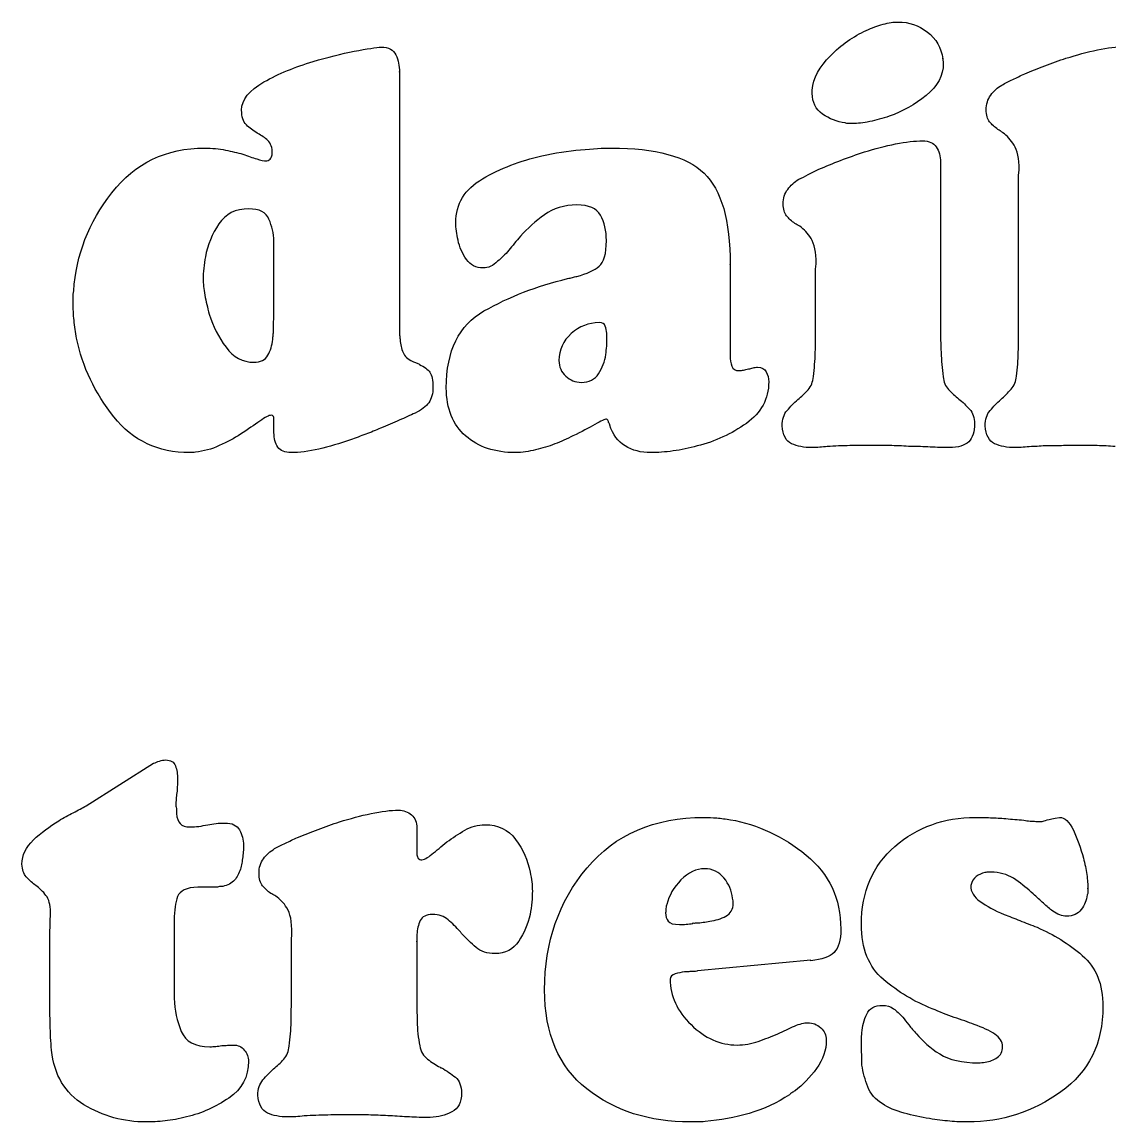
# Model space of a CAD drawing. Extents: x 1489 to 1914, y 371 to 1329.
# Drawn here: x 1745.78 to 1784.75, y 934.31 to 973.75 of the extents above; entities that cross this region are included whole.
import ezdxf

# ---------------------------------------------------------------- set-up
doc = ezdxf.new("R2010")
doc.units = 0
doc.layers.add('G0101', color=7, linetype='CONTINUOUS')

msp = doc.modelspace()

# ---------------------------------------------------------------- linework, layer by layer
at = {"layer": 'G0101', "color": 4}
for points in [[(1778.792456, 972.447576), (1778.792456, 972.387576)], [(1778.792456, 972.427576), (1778.792456, 972.447576)], [(1778.812456, 972.347576), (1778.812456, 972.307576), (1778.812456, 972.267576)], [(1759.312456, 971.967576), (1759.312456, 963.567576), (1759.312456, 962.627576)], [(1759.312456, 971.947576), (1759.312456, 971.967576)], [(1774.112456, 971.187576), (1774.112456, 971.237576), (1774.112456, 971.307576)], [(1775.552456, 970.107576), (1775.422456, 970.107576)], [(1754.232456, 969.747576), (1754.212456, 969.767576)], [(1778.712456, 968.727576), (1778.712456, 962.795576)], [(1781.512155, 962.795676), (1781.512155, 968.247676), (1781.532155, 968.447676)], [(1754.812456, 965.507576), (1754.812456, 965.687576), (1754.812456, 965.887576)], [(1754.792456, 962.687576), (1754.812456, 963.407576), (1754.812456, 965.507576)], [(1771.172356, 965.067576), (1771.172356, 962.067576), (1771.172356, 961.787576)], [(1771.172356, 965.047576), (1771.172356, 965.067576)], [(1774.232456, 962.795576), (1774.232456, 964.880576), (1774.252456, 965.080576)], [(1747.612456, 963.667576), (1747.612456, 963.877576)], [(1774.232456, 962.775576), (1774.232456, 962.795576)], [(1781.512155, 962.775676), (1781.512155, 962.795676)], [(1766.752356, 962.427576), (1766.752356, 962.527576), (1766.752356, 962.587576)], [(1766.752356, 962.407576), (1766.752356, 962.427576)], [(1754.812456, 959.027576), (1754.812456, 959.487576), (1754.812456, 959.507576)], [(1751.902456, 958.307576), (1751.792456, 958.307576)], [(1748.076856, 945.647976), (1750.496856, 947.167976)], [(1751.296856, 945.727976), (1751.296856, 945.636976)], [(1751.316856, 945.547976), (1751.316856, 945.457976), (1751.316856, 945.366976)], [(1782.136555, 945.087776), (1782.266555, 945.087776), (1782.356555, 945.087776)], [(1759.936456, 944.847876), (1759.936456, 944.007876), (1759.936456, 943.957876), (1759.936456, 943.927876)], [(1753.716856, 944.227976), (1753.716856, 944.197976), (1753.716856, 944.167976)], [(1780.636555, 943.267776), (1780.466555, 943.267776)], [(1752.716856, 942.727976), (1752.576856, 942.727976), (1752.076856, 942.727976)], [(1783.996555, 942.687776), (1783.996555, 942.557776)], [(1783.996555, 942.667776), (1783.996555, 942.687776)], [(1771.276856, 942.147576), (1771.276856, 942.237576)], [(1746.776856, 938.699977), (1746.776856, 941.035976), (1746.796856, 941.834976)], [(1751.236856, 941.551976), (1751.236856, 939.059977), (1751.236856, 938.890977), (1751.236856, 938.741977)], [(1769.836856, 941.427576), (1769.836856, 941.447576)], [(1755.456456, 940.959876), (1755.456456, 941.010876), (1755.456456, 941.060876)], [(1755.436456, 938.775877), (1755.436456, 940.880876)], [(1759.936456, 941.027876), (1759.936456, 940.897876), (1759.936456, 940.767876), (1759.936456, 940.787876)], [(1759.936456, 940.787876), (1759.936456, 938.801877)], [(1774.056856, 940.107576), (1769.996856, 939.727577)], [(1774.056856, 940.087576), (1774.056856, 940.107576)], [(1769.926856, 939.707577), (1769.816856, 939.707577)], [(1746.776856, 938.679977), (1746.776856, 938.699977)], [(1775.876556, 937.067777), (1775.876556, 937.277777)], [(1760.786456, 936.250877), (1760.816456, 936.250877)], [(1760.416456, 934.467877), (1760.386456, 934.467877), (1760.356456, 934.467877)], [(1770.006856, 934.307577), (1769.736856, 934.307577)]]:
    msp.add_lwpolyline(points, dxfattribs=at)
for points in [[(1774.762456, 972.537576), (1775.155456, 972.930576), (1775.585456, 973.234576), (1776.052456, 973.447576)], [(1776.052456, 973.447576), (1776.252456, 973.540576), (1776.452456, 973.614576), (1776.652456, 973.667576)], [(1776.652456, 973.667576), (1776.852456, 973.720576), (1777.032456, 973.747576), (1777.192456, 973.747576)], [(1777.192456, 973.747576), (1777.579456, 973.747576), (1777.929456, 973.627576), (1778.242456, 973.387576)], [(1778.242456, 973.387576), (1778.555456, 973.147576), (1778.739456, 972.827576), (1778.792456, 972.427576)], [(1756.212456, 972.327576), (1756.732456, 972.487576), (1757.225456, 972.610576), (1757.692456, 972.697576)], [(1757.692456, 972.697576), (1758.159456, 972.784576), (1758.479456, 972.834576), (1758.652456, 972.847576)], [(1758.652456, 972.847576), (1758.918456, 972.847576), (1759.095456, 972.754576), (1759.182456, 972.567576)], [(1783.212155, 972.447676), (1783.598155, 972.567676), (1783.975155, 972.667676), (1784.342155, 972.747676)], [(1784.342155, 972.747676), (1784.709155, 972.827676), (1785.032155, 972.867676), (1785.312155, 972.867676)], [(1754.452456, 971.597576), (1754.985456, 971.897576), (1755.572456, 972.140576), (1756.212456, 972.327576)], [(1759.182456, 972.567576), (1759.269456, 972.380576), (1759.312456, 972.174576), (1759.312456, 971.947576)], [(1774.112456, 971.307576), (1774.152456, 971.734576), (1774.369456, 972.144576), (1774.762456, 972.537576)], [(1778.812456, 972.267576), (1778.812456, 971.827576), (1778.608456, 971.444576), (1778.202456, 971.117576)], [(1778.792456, 972.387576), (1778.792456, 972.374576), (1778.798456, 972.360576), (1778.812456, 972.347576)], [(1782.452155, 972.177676), (1782.705155, 972.277676), (1782.959155, 972.367676), (1783.212155, 972.447676)], [(1781.302155, 971.687676), (1781.442155, 971.753676), (1781.585155, 971.820676), (1781.732155, 971.887676)], [(1781.732155, 971.887676), (1781.959155, 971.980676), (1782.199155, 972.077676), (1782.452155, 972.177676)], [(1753.652456, 970.587576), (1753.652456, 970.960576), (1753.918456, 971.297576), (1754.452456, 971.597576)], [(1780.512155, 971.125676), (1780.618155, 971.272676), (1780.752155, 971.393676), (1780.912155, 971.487676)], [(1780.912155, 971.487676), (1781.032155, 971.553676), (1781.162155, 971.620676), (1781.302155, 971.687676)], [(1774.482456, 970.447576), (1774.235456, 970.620576), (1774.112456, 970.867576), (1774.112456, 971.187576)], [(1778.202456, 971.117576), (1777.795456, 970.790576), (1777.352456, 970.540576), (1776.872456, 970.367576)], [(1780.352155, 970.601676), (1780.352155, 970.802676), (1780.405155, 970.977676), (1780.512155, 971.125676)], [(1753.822456, 970.057576), (1753.708456, 970.170576), (1753.652456, 970.347576), (1753.652456, 970.587576)], [(1775.292456, 970.127576), (1774.999456, 970.167576), (1774.729456, 970.274576), (1774.482456, 970.447576)], [(1776.872456, 970.367576), (1776.632456, 970.287576), (1776.398456, 970.224576), (1776.172456, 970.177576)], [(1780.472155, 970.168676), (1780.392155, 970.269676), (1780.352155, 970.413676), (1780.352155, 970.601676)], [(1754.212456, 969.767576), (1754.065456, 969.847576), (1753.935456, 969.944576), (1753.822456, 970.057576)], [(1775.422456, 970.107576), (1775.375456, 970.107576), (1775.332456, 970.114576), (1775.292456, 970.127576)], [(1776.172456, 970.177576), (1775.945456, 970.130576), (1775.739456, 970.107576), (1775.552456, 970.107576)], [(1780.772155, 969.897676), (1780.652155, 969.977676), (1780.552155, 970.067676), (1780.472155, 970.168676)], [(1780.852155, 969.846676), (1780.825155, 969.866676), (1780.799155, 969.883676), (1780.772155, 969.897676)], [(1780.952155, 969.776676), (1780.912155, 969.803676), (1780.879155, 969.826676), (1780.852155, 969.846676)], [(1754.592456, 969.497576), (1754.485456, 969.597576), (1754.365456, 969.680576), (1754.232456, 969.747576)], [(1754.752456, 969.027576), (1754.752456, 969.240576), (1754.699456, 969.397576), (1754.592456, 969.497576)], [(1777.102456, 969.377576), (1777.469456, 969.450576), (1777.792456, 969.487576), (1778.072456, 969.487576)], [(1778.072456, 969.487576), (1778.298456, 969.487576), (1778.462456, 969.414576), (1778.562456, 969.267576)], [(1781.352155, 969.333676), (1781.232155, 969.521676), (1781.098155, 969.668676), (1780.952155, 969.776676)], [(1749.002456, 967.627576), (1749.835456, 968.694576), (1750.945456, 969.227576), (1752.332456, 969.227576)], [(1752.332456, 969.227576), (1752.599456, 969.227576), (1752.845456, 969.204576), (1753.072456, 969.157576)], [(1753.072456, 969.157576), (1753.298456, 969.110576), (1753.505456, 969.060576), (1753.692456, 969.007576)], [(1764.412356, 968.947576), (1764.892356, 969.053576), (1765.355356, 969.127576), (1765.802356, 969.167576)], [(1765.802356, 969.167576), (1766.249356, 969.207576), (1766.619356, 969.227576), (1766.912356, 969.227576)], [(1766.912356, 969.227576), (1768.499356, 969.227576), (1769.605356, 968.927576), (1770.232356, 968.327576)], [(1775.132456, 968.787576), (1775.412456, 968.894576), (1775.699456, 968.994576), (1775.992456, 969.087576)], [(1775.992456, 969.087576), (1776.365456, 969.207576), (1776.735456, 969.303576), (1777.102456, 969.377576)], [(1778.562456, 969.267576), (1778.662456, 969.120576), (1778.712456, 968.940576), (1778.712456, 968.727576)], [(1781.532155, 968.447676), (1781.532155, 968.850676), (1781.472155, 969.145676), (1781.352155, 969.333676)], [(1753.692456, 969.007576), (1753.878456, 968.940576), (1754.045456, 968.883576), (1754.192456, 968.837576)], [(1754.192456, 968.837576), (1754.338456, 968.790576), (1754.458456, 968.767576), (1754.552456, 968.767576)], [(1754.552456, 968.767576), (1754.619456, 968.780576), (1754.668456, 968.814576), (1754.702456, 968.867576)], [(1754.702456, 968.867576), (1754.735456, 968.920576), (1754.752456, 968.974576), (1754.752456, 969.027576)], [(1762.292356, 968.127576), (1762.932356, 968.500576), (1763.639356, 968.774576), (1764.412356, 968.947576)], [(1774.352456, 968.467576), (1774.592456, 968.573576), (1774.852456, 968.680576), (1775.132456, 968.787576)], [(1770.232356, 968.327576), (1770.858356, 967.727576), (1771.172356, 966.634576), (1771.172356, 965.047576)], [(1773.632456, 968.107576), (1773.739456, 968.160576), (1773.852456, 968.217576), (1773.972456, 968.277576)], [(1773.972456, 968.277576), (1774.092456, 968.337576), (1774.219456, 968.400576), (1774.352456, 968.467576)], [(1761.332356, 966.547576), (1761.332356, 967.227576), (1761.652356, 967.754576), (1762.292356, 968.127576)], [(1773.232456, 967.746576), (1773.338456, 967.893576), (1773.472456, 968.013576), (1773.632456, 968.107576)], [(1747.632456, 964.107576), (1747.712456, 965.387576), (1748.168456, 966.560576), (1749.002456, 967.627576)], [(1773.072456, 967.225576), (1773.072456, 967.426576), (1773.125456, 967.599576), (1773.232456, 967.746576)], [(1765.672356, 967.187576), (1765.218356, 967.187576), (1764.832356, 967.070576), (1764.512356, 966.837576)], [(1766.522356, 966.817576), (1766.382356, 967.064576), (1766.099356, 967.187576), (1765.672356, 967.187576)], [(1773.192456, 966.794576), (1773.112456, 966.894576), (1773.072456, 967.038576), (1773.072456, 967.225576)], [(1753.912456, 967.047576), (1753.432456, 967.047576), (1753.072456, 966.867576), (1752.832456, 966.507576)], [(1754.632456, 966.677576), (1754.525456, 966.924576), (1754.285456, 967.047576), (1753.912456, 967.047576)], [(1754.812456, 965.887576), (1754.798456, 966.167576), (1754.739456, 966.430576), (1754.632456, 966.677576)], [(1764.512356, 966.837576), (1764.192356, 966.604576), (1763.905356, 966.347576), (1763.652356, 966.067576)], [(1766.732356, 965.907576), (1766.732356, 966.267576), (1766.662356, 966.570576), (1766.522356, 966.817576)], [(1773.492456, 966.524576), (1773.372456, 966.604576), (1773.272456, 966.694576), (1773.192456, 966.794576)], [(1752.832456, 966.507576), (1752.592456, 966.147576), (1752.432456, 965.754576), (1752.352456, 965.327576)], [(1761.352356, 966.247576), (1761.338356, 966.354576), (1761.332356, 966.454576), (1761.332356, 966.547576)], [(1773.572456, 966.473576), (1773.545456, 966.493576), (1773.519456, 966.510576), (1773.492456, 966.524576)], [(1773.672456, 966.424576), (1773.632456, 966.436576), (1773.599456, 966.453576), (1773.572456, 966.473576)], [(1774.072456, 965.983576), (1773.952456, 966.169576), (1773.818456, 966.317576), (1773.672456, 966.424576)], [(1761.412356, 965.927576), (1761.385356, 966.034576), (1761.365356, 966.140576), (1761.352356, 966.247576)], [(1761.712356, 965.237576), (1761.565356, 965.444576), (1761.465356, 965.674576), (1761.412356, 965.927576)], [(1763.652356, 966.067576), (1763.505356, 965.894576), (1763.365356, 965.727576), (1763.232356, 965.567576)], [(1766.472356, 964.987576), (1766.645356, 965.134576), (1766.732356, 965.440576), (1766.732356, 965.907576)], [(1774.252456, 965.080576), (1774.252456, 965.495576), (1774.192456, 965.795576), (1774.072456, 965.983576)], [(1763.232356, 965.567576), (1763.099356, 965.407576), (1762.965356, 965.274576), (1762.832356, 965.167576)], [(1752.352456, 965.327576), (1752.325456, 965.194576), (1752.305456, 965.057576), (1752.292456, 964.917576)], [(1762.312356, 964.927576), (1762.059356, 964.927576), (1761.858356, 965.030576), (1761.712356, 965.237576)], [(1762.832356, 965.167576), (1762.752356, 965.087576), (1762.669356, 965.027576), (1762.582356, 964.987576)], [(1752.292456, 964.917576), (1752.278456, 964.777576), (1752.272456, 964.647576), (1752.272456, 964.527576)], [(1762.582356, 964.987576), (1762.495356, 964.947576), (1762.405356, 964.927576), (1762.312356, 964.927576)], [(1765.672356, 964.627576), (1766.032356, 964.720576), (1766.298356, 964.840576), (1766.472356, 964.987576)], [(1752.272456, 964.527576), (1752.272456, 964.367576), (1752.292456, 964.177576), (1752.332456, 963.957576)], [(1762.342356, 963.387576), (1763.242356, 963.894576), (1764.238356, 964.280576), (1765.332356, 964.547576)], [(1765.332356, 964.547576), (1765.398356, 964.560576), (1765.459356, 964.573576), (1765.512356, 964.587576)], [(1765.512356, 964.587576), (1765.565356, 964.600576), (1765.619356, 964.614576), (1765.672356, 964.627576)], [(1747.612456, 963.877576), (1747.612456, 963.950576), (1747.619456, 964.027576), (1747.632456, 964.107576)], [(1752.332456, 963.957576), (1752.372456, 963.737576), (1752.425456, 963.507576), (1752.492456, 963.267576)], [(1747.642456, 963.047576), (1747.622456, 963.260576), (1747.612456, 963.467576), (1747.612456, 963.667576)], [(1752.492456, 963.267576), (1752.625456, 962.840576), (1752.825456, 962.447576), (1753.092456, 962.087576)], [(1760.992356, 960.627576), (1760.992356, 961.960576), (1761.442356, 962.880576), (1762.342356, 963.387576)], [(1747.732456, 962.407576), (1747.692456, 962.620576), (1747.662456, 962.834576), (1747.642456, 963.047576)], [(1766.472356, 962.967576), (1766.099356, 962.967576), (1765.765356, 962.837576), (1765.472356, 962.577576)], [(1766.692356, 962.847576), (1766.665356, 962.927576), (1766.592356, 962.967576), (1766.472356, 962.967576)], [(1766.752356, 962.587576), (1766.738356, 962.680576), (1766.718356, 962.767576), (1766.692356, 962.847576)], [(1774.222456, 961.903576), (1774.229456, 962.190576), (1774.232456, 962.481576), (1774.232456, 962.775576)], [(1778.712456, 962.795576), (1778.712456, 962.487576), (1778.719456, 962.190576), (1778.732456, 961.903576)], [(1781.502155, 961.903676), (1781.509155, 962.190676), (1781.512155, 962.481676), (1781.512155, 962.775676)], [(1749.072456, 959.587576), (1748.392456, 960.440576), (1747.945456, 961.380576), (1747.732456, 962.407576)], [(1754.592456, 961.797576), (1754.685456, 961.964576), (1754.745456, 962.153576), (1754.772456, 962.367576)], [(1754.772456, 962.367576), (1754.772456, 962.420576), (1754.775456, 962.474576), (1754.782456, 962.527576)], [(1754.782456, 962.527576), (1754.789456, 962.580576), (1754.792456, 962.633576), (1754.792456, 962.687576)], [(1759.312456, 962.627576), (1759.312456, 962.573576), (1759.315456, 962.524576), (1759.322456, 962.477576)], [(1759.322456, 962.477576), (1759.329456, 962.430576), (1759.332456, 962.387576), (1759.332456, 962.347576)], [(1759.332456, 962.347576), (1759.345456, 962.187576), (1759.382456, 962.037576), (1759.442456, 961.897576)], [(1765.472356, 962.577576), (1765.179356, 962.317576), (1765.032356, 961.994576), (1765.032356, 961.607576)], [(1766.742356, 962.127576), (1766.749356, 962.234576), (1766.752356, 962.327576), (1766.752356, 962.407576)], [(1753.092456, 962.087576), (1753.358456, 961.727576), (1753.692456, 961.547576), (1754.092456, 961.547576)], [(1766.712356, 961.827576), (1766.725356, 961.920576), (1766.735356, 962.020576), (1766.742356, 962.127576)], [(1754.092456, 961.547576), (1754.332456, 961.547576), (1754.499456, 961.630576), (1754.592456, 961.797576)], [(1759.442456, 961.897576), (1759.502456, 961.757576), (1759.612456, 961.653576), (1759.772456, 961.587576)], [(1759.772456, 961.587576), (1759.825456, 961.560576), (1759.872456, 961.540576), (1759.912456, 961.527576)], [(1765.032356, 961.607576), (1765.032356, 961.380576), (1765.112356, 961.194576), (1765.272356, 961.047576)], [(1766.452356, 961.137576), (1766.585356, 961.344576), (1766.672356, 961.573576), (1766.712356, 961.827576)], [(1771.172356, 961.787576), (1771.172356, 961.640576), (1771.192356, 961.514576), (1771.232356, 961.407576)], [(1774.152456, 961.031576), (1774.192456, 961.325576), (1774.215456, 961.615576), (1774.222456, 961.903576)], [(1778.732456, 961.903576), (1778.745456, 961.615576), (1778.772456, 961.324576), (1778.812456, 961.030576)], [(1781.432155, 961.051676), (1781.472155, 961.332676), (1781.495155, 961.615676), (1781.502155, 961.903676)], [(1759.912456, 961.527576), (1759.952456, 961.514576), (1759.992456, 961.494576), (1760.032456, 961.467576)], [(1760.032456, 961.467576), (1760.205456, 961.387576), (1760.329456, 961.294576), (1760.402456, 961.187576)], [(1760.402456, 961.187576), (1760.475456, 961.080576), (1760.512456, 960.900576), (1760.512456, 960.647576)], [(1771.232356, 961.407576), (1771.272356, 961.300576), (1771.358356, 961.247576), (1771.492356, 961.247576)], [(1771.492356, 961.247576), (1771.545356, 961.247576), (1771.599356, 961.254576), (1771.652356, 961.267576)], [(1771.652356, 961.267576), (1771.705356, 961.280576), (1771.765356, 961.294576), (1771.832356, 961.307576)], [(1771.832356, 961.307576), (1771.885356, 961.320576), (1771.939356, 961.334576), (1771.992356, 961.347576)], [(1771.992356, 961.347576), (1772.045356, 961.360576), (1772.099356, 961.367576), (1772.152356, 961.367576)], [(1772.152356, 961.367576), (1772.298356, 961.367576), (1772.402356, 961.314576), (1772.462356, 961.207576)], [(1772.462356, 961.207576), (1772.522356, 961.100576), (1772.552356, 960.980576), (1772.552356, 960.847576)], [(1765.272356, 961.047576), (1765.432356, 960.900576), (1765.619356, 960.827576), (1765.832356, 960.827576)], [(1765.832356, 960.827576), (1766.112356, 960.827576), (1766.318356, 960.930576), (1766.452356, 961.137576)], [(1772.552356, 960.847576), (1772.552356, 960.234576), (1772.285356, 959.737576), (1771.752356, 959.357576)], [(1773.962456, 960.560576), (1774.075456, 960.687576), (1774.139456, 960.844576), (1774.152456, 961.031576)], [(1778.812456, 961.030576), (1778.825456, 960.843576), (1778.889456, 960.690576), (1779.002456, 960.570576)], [(1781.242155, 960.580676), (1781.355155, 960.707676), (1781.419155, 960.864676), (1781.432155, 961.051676)], [(1760.512456, 960.647576), (1760.512456, 960.420576), (1760.462456, 960.237576), (1760.362456, 960.097576)], [(1761.682356, 958.907576), (1761.222356, 959.307576), (1760.992356, 959.880576), (1760.992356, 960.627576)], [(1773.592456, 960.209576), (1773.725456, 960.316576), (1773.849456, 960.433576), (1773.962456, 960.560576)], [(1779.002456, 960.570576), (1779.115456, 960.449576), (1779.239456, 960.336576), (1779.372456, 960.229576)], [(1780.872155, 960.209676), (1781.005155, 960.329676), (1781.129155, 960.453676), (1781.242155, 960.580676)], [(1760.362456, 960.097576), (1760.262456, 959.957576), (1760.099456, 959.834576), (1759.872456, 959.727576)], [(1773.212456, 959.819576), (1773.332456, 959.959576), (1773.459456, 960.089576), (1773.592456, 960.209576)], [(1779.372456, 960.229576), (1779.505456, 960.122576), (1779.632456, 960.002576), (1779.752456, 959.868576)], [(1780.492155, 959.818676), (1780.612155, 959.958676), (1780.739155, 960.088676), (1780.872155, 960.209676)], [(1751.792456, 958.307576), (1750.659456, 958.307576), (1749.752456, 958.734576), (1749.072456, 959.587576)], [(1754.712456, 959.647576), (1754.632456, 959.647576), (1754.495456, 959.577576), (1754.302456, 959.437576)], [(1754.792456, 959.607576), (1754.778456, 959.633576), (1754.752456, 959.647576), (1754.712456, 959.647576)], [(1754.812456, 959.507576), (1754.812456, 959.547576), (1754.805456, 959.580576), (1754.792456, 959.607576)], [(1759.872456, 959.727576), (1759.699456, 959.647576), (1759.509456, 959.560576), (1759.302456, 959.467576)], [(1773.032456, 959.267576), (1773.032456, 959.494576), (1773.092456, 959.678576), (1773.212456, 959.819576)], [(1779.752456, 959.868576), (1779.872456, 959.734576), (1779.932456, 959.561576), (1779.932456, 959.347576)], [(1780.312155, 959.267676), (1780.312155, 959.494676), (1780.372155, 959.678676), (1780.492155, 959.818676)], [(1754.302456, 959.437576), (1754.108456, 959.297576), (1753.878456, 959.140576), (1753.612456, 958.967576)], [(1758.632456, 959.187576), (1758.458456, 959.107576), (1758.282456, 959.034576), (1758.102456, 958.967576)], [(1759.302456, 959.467576), (1759.095456, 959.374576), (1758.872456, 959.280576), (1758.632456, 959.187576)], [(1766.322356, 959.317576), (1766.102356, 959.190576), (1765.838356, 959.053576), (1765.532356, 958.907576)], [(1766.732356, 959.507576), (1766.679356, 959.507576), (1766.542356, 959.444576), (1766.322356, 959.317576)], [(1766.782356, 959.467576), (1766.762356, 959.494576), (1766.745356, 959.507576), (1766.732356, 959.507576)], [(1766.812356, 959.387576), (1766.812356, 959.414576), (1766.802356, 959.440576), (1766.782356, 959.467576)], [(1766.842356, 959.337576), (1766.835356, 959.357576), (1766.825356, 959.374576), (1766.812356, 959.387576)], [(1766.852356, 959.287576), (1766.852356, 959.300576), (1766.849356, 959.317576), (1766.842356, 959.337576)], [(1767.402356, 958.547576), (1767.142356, 958.707576), (1766.959356, 958.954576), (1766.852356, 959.287576)], [(1771.752356, 959.357576), (1771.218356, 958.977576), (1770.632356, 958.707576), (1769.992356, 958.547576)], [(1773.372456, 958.627576), (1773.172456, 958.720576), (1773.059456, 958.934576), (1773.032456, 959.267576)], [(1779.932456, 959.347576), (1779.932456, 959.053576), (1779.862456, 958.837576), (1779.722456, 958.697576)], [(1780.652155, 958.627676), (1780.452155, 958.720676), (1780.339155, 958.934676), (1780.312155, 959.267676)], [(1753.612456, 958.967576), (1753.385456, 958.820576), (1753.132456, 958.684576), (1752.852456, 958.557576)], [(1754.952456, 958.507576), (1754.858456, 958.640576), (1754.812456, 958.814576), (1754.812456, 959.027576)], [(1758.102456, 958.967576), (1757.922456, 958.900576), (1757.739456, 958.834576), (1757.552456, 958.767576)], [(1763.472356, 958.307576), (1762.738356, 958.307576), (1762.142356, 958.507576), (1761.682356, 958.907576)], [(1765.532356, 958.907576), (1765.318356, 958.800576), (1765.102356, 958.704576), (1764.882356, 958.617576)], [(1752.852456, 958.557576), (1752.572456, 958.430576), (1752.285456, 958.354576), (1751.992456, 958.327576)], [(1755.432456, 958.307576), (1755.205456, 958.307576), (1755.045456, 958.374576), (1754.952456, 958.507576)], [(1756.422456, 958.437576), (1756.055456, 958.350576), (1755.725456, 958.307576), (1755.432456, 958.307576)], [(1757.552456, 958.767576), (1757.165456, 958.633576), (1756.789456, 958.524576), (1756.422456, 958.437576)], [(1764.192356, 958.407576), (1764.072356, 958.381576), (1763.952356, 958.357576), (1763.832356, 958.337576)], [(1764.882356, 958.617576), (1764.662356, 958.531576), (1764.432356, 958.461576), (1764.192356, 958.407576)], [(1768.332356, 958.307576), (1767.972356, 958.307576), (1767.662356, 958.387576), (1767.402356, 958.547576)], [(1769.992356, 958.547576), (1769.698356, 958.467576), (1769.409356, 958.407576), (1769.122356, 958.367576)], [(1774.112456, 958.487576), (1773.818456, 958.487576), (1773.572456, 958.534576), (1773.372456, 958.627576)], [(1774.382456, 958.497576), (1774.295456, 958.490576), (1774.205456, 958.487576), (1774.112456, 958.487576)], [(1774.652456, 958.527576), (1774.559456, 958.514576), (1774.469456, 958.504576), (1774.382456, 958.497576)], [(1775.462456, 958.557576), (1775.188456, 958.551576), (1774.918456, 958.541576), (1774.652456, 958.527576)], [(1776.272456, 958.567576), (1776.005456, 958.567576), (1775.735456, 958.564576), (1775.462456, 958.557576)], [(1776.962456, 958.557576), (1776.729456, 958.564576), (1776.499456, 958.567576), (1776.272456, 958.567576)], [(1777.652456, 958.527576), (1777.425456, 958.541576), (1777.195456, 958.551576), (1776.962456, 958.557576)], [(1778.342456, 958.507576), (1778.108456, 958.521576), (1777.878456, 958.527576), (1777.652456, 958.527576)], [(1779.032456, 958.487576), (1778.805456, 958.487576), (1778.575456, 958.494576), (1778.342456, 958.507576)], [(1779.722456, 958.697576), (1779.582456, 958.557576), (1779.352456, 958.487576), (1779.032456, 958.487576)], [(1781.392155, 958.487676), (1781.098155, 958.487676), (1780.852155, 958.534676), (1780.652155, 958.627676)], [(1781.672155, 958.497676), (1781.578155, 958.490676), (1781.485155, 958.487676), (1781.392155, 958.487676)], [(1781.972155, 958.527676), (1781.865155, 958.514676), (1781.765155, 958.504676), (1781.672155, 958.497676)], [(1782.252155, 958.537676), (1782.158155, 958.530676), (1782.065155, 958.527676), (1781.972155, 958.527676)], [(1782.552155, 958.547676), (1782.445155, 958.547676), (1782.345155, 958.544676), (1782.252155, 958.537676)], [(1783.122155, 958.557676), (1782.929155, 958.550676), (1782.739155, 958.547676), (1782.552155, 958.547676)], [(1783.692155, 958.567676), (1783.505155, 958.567676), (1783.315155, 958.564676), (1783.122155, 958.557676)], [(1784.332155, 958.557676), (1784.118155, 958.564676), (1783.905155, 958.567676), (1783.692155, 958.567676)], [(1784.972155, 958.527676), (1784.759155, 958.541676), (1784.545155, 958.550676), (1784.332155, 958.557676)], [(1751.992456, 958.327576), (1751.965456, 958.314576), (1751.935456, 958.307576), (1751.902456, 958.307576)], [(1763.832356, 958.337576), (1763.712356, 958.317576), (1763.592356, 958.307576), (1763.472356, 958.307576)], [(1769.122356, 958.367576), (1768.835356, 958.327576), (1768.572356, 958.307576), (1768.332356, 958.307576)], [(1750.496856, 947.167976), (1750.563856, 947.193976), (1750.632856, 947.220976), (1750.706856, 947.247976)], [(1750.706856, 947.247976), (1750.779856, 947.273976), (1750.856856, 947.287976), (1750.936856, 947.287976)], [(1750.936856, 947.287976), (1751.109856, 947.287976), (1751.223856, 947.216976), (1751.276856, 947.074976)], [(1751.276856, 947.074976), (1751.329856, 946.932976), (1751.356856, 946.774976), (1751.356856, 946.598976)], [(1751.356856, 946.598976), (1751.356856, 946.531976), (1751.353856, 946.459976), (1751.346856, 946.385976)], [(1751.336856, 946.172976), (1751.323856, 946.091976), (1751.313856, 946.013976), (1751.306856, 945.939976)], [(1751.346856, 946.385976), (1751.339856, 946.311976), (1751.336856, 946.240976), (1751.336856, 946.172976)], [(1751.306856, 945.939976), (1751.299856, 945.865976), (1751.296856, 945.794976), (1751.296856, 945.727976)], [(1747.096856, 945.108976), (1747.269856, 945.214976), (1747.443856, 945.310976), (1747.616856, 945.397976)], [(1747.616856, 945.397976), (1747.789856, 945.484976), (1747.943856, 945.567976), (1748.076856, 945.647976)], [(1751.296856, 945.636976), (1751.296856, 945.603976), (1751.303856, 945.573976), (1751.316856, 945.547976)], [(1758.296456, 945.367876), (1758.669456, 945.447876), (1758.996456, 945.487876), (1759.276456, 945.487876)], [(1759.276456, 945.487876), (1759.463456, 945.487876), (1759.619456, 945.430876), (1759.746456, 945.317876)], [(1746.186856, 944.419976), (1746.459856, 944.678976), (1746.763856, 944.908976), (1747.096856, 945.108976)], [(1751.316856, 945.366976), (1751.329856, 945.207976), (1751.373856, 945.087976), (1751.446856, 945.007976)], [(1751.446856, 945.007976), (1751.519856, 944.927976), (1751.636856, 944.886976), (1751.796856, 944.886976)], [(1752.436856, 944.967976), (1752.529856, 944.980976), (1752.629856, 944.993976), (1752.736856, 945.007976)], [(1752.736856, 945.007976), (1752.843856, 945.020976), (1752.949856, 945.027976), (1753.056856, 945.027976)], [(1753.056856, 945.027976), (1753.309856, 945.027976), (1753.483856, 944.943976), (1753.576856, 944.777976)], [(1756.396456, 944.797876), (1756.649456, 944.897876), (1756.903456, 944.987876), (1757.156456, 945.067876)], [(1757.156456, 945.067876), (1757.542456, 945.187876), (1757.923456, 945.287876), (1758.296456, 945.367876)], [(1759.746456, 945.317876), (1759.873456, 945.204876), (1759.936456, 945.047876), (1759.936456, 944.847876)], [(1766.036856, 943.417576), (1767.049856, 944.624576), (1768.449856, 945.227576), (1770.236856, 945.227576)], [(1770.236856, 945.227576), (1770.382856, 945.227576), (1770.536856, 945.220576), (1770.696856, 945.207576)], [(1770.696856, 945.207576), (1770.856856, 945.194576), (1771.016856, 945.174576), (1771.176856, 945.147576)], [(1771.176856, 945.147576), (1772.162856, 944.974576), (1773.069856, 944.550576), (1773.896856, 943.877576)], [(1777.076556, 944.187776), (1777.876556, 944.880776), (1778.836556, 945.227776), (1779.956556, 945.227776)], [(1779.956556, 945.227776), (1780.142555, 945.227776), (1780.326555, 945.224776), (1780.506555, 945.217776)], [(1780.506555, 945.217776), (1780.686555, 945.210776), (1780.869555, 945.200776), (1781.056555, 945.187776)], [(1781.056555, 945.187776), (1781.163555, 945.173776), (1781.269555, 945.164776), (1781.376555, 945.157776)], [(1781.376555, 945.157776), (1781.482555, 945.150776), (1781.589555, 945.140776), (1781.696555, 945.127776)], [(1781.696555, 945.127776), (1781.776555, 945.113776), (1781.852555, 945.104776), (1781.926555, 945.097776)], [(1781.926555, 945.097776), (1781.999555, 945.090776), (1782.069555, 945.087776), (1782.136555, 945.087776)], [(1782.356555, 945.087776), (1782.396555, 945.100776), (1782.456555, 945.117776), (1782.536555, 945.137776)], [(1782.536555, 945.137776), (1782.616555, 945.157776), (1782.763555, 945.187776), (1782.976555, 945.227776)], [(1782.976555, 945.227776), (1783.163555, 945.227776), (1783.329555, 945.073776), (1783.476555, 944.767776)], [(1751.796856, 944.886976), (1751.902856, 944.886976), (1752.009856, 944.893976), (1752.116856, 944.907976)], [(1752.116856, 944.907976), (1752.223856, 944.920976), (1752.329856, 944.940976), (1752.436856, 944.967976)], [(1753.576856, 944.777976), (1753.669856, 944.610976), (1753.716856, 944.427976), (1753.716856, 944.227976)], [(1755.656456, 944.507876), (1755.896456, 944.600876), (1756.143456, 944.697876), (1756.396456, 944.797876)], [(1761.016456, 944.347876), (1761.216456, 944.494876), (1761.429456, 944.633876), (1761.656456, 944.767876)], [(1761.656456, 944.767876), (1761.883456, 944.900876), (1762.123456, 944.967876), (1762.376456, 944.967876)], [(1762.376456, 944.967876), (1762.843456, 944.967876), (1763.209456, 944.790876), (1763.476456, 944.437876)], [(1783.476555, 944.767776), (1783.622555, 944.460776), (1783.743555, 944.127776), (1783.836555, 943.767776)], [(1745.776856, 943.551976), (1745.776856, 943.870976), (1745.913856, 944.159976), (1746.186856, 944.419976)], [(1754.836456, 944.107876), (1754.956456, 944.173876), (1755.086456, 944.240876), (1755.226456, 944.307876)], [(1755.226456, 944.307876), (1755.366456, 944.373876), (1755.509456, 944.440876), (1755.656456, 944.507876)], [(1760.476456, 943.907876), (1760.636456, 944.040876), (1760.816456, 944.187876), (1761.016456, 944.347876)], [(1763.476456, 944.437876), (1763.743456, 944.083876), (1763.916456, 943.693876), (1763.996456, 943.267876)], [(1753.706856, 943.930976), (1753.699856, 943.851976), (1753.689856, 943.772976), (1753.676856, 943.693976)], [(1753.716856, 944.167976), (1753.716856, 944.088976), (1753.713856, 944.009976), (1753.706856, 943.930976)], [(1754.436456, 943.746876), (1754.542456, 943.893876), (1754.676456, 944.013876), (1754.836456, 944.107876)], [(1759.936456, 943.927876), (1759.936456, 943.873876), (1759.946456, 943.827876), (1759.966456, 943.787876)], [(1760.076456, 943.707876), (1760.183456, 943.707876), (1760.316456, 943.773876), (1760.476456, 943.907876)], [(1773.896856, 943.877576), (1774.722856, 943.204576), (1775.136856, 942.320576), (1775.136856, 941.227576)], [(1775.876556, 941.387776), (1775.876556, 942.560776), (1776.276556, 943.494776), (1777.076556, 944.187776)], [(1745.926856, 943.101976), (1745.839856, 943.201976), (1745.790856, 943.351976), (1745.776856, 943.551976)], [(1753.676856, 943.693976), (1753.663856, 943.549976), (1753.626856, 943.404976), (1753.566856, 943.259976)], [(1754.276456, 943.225876), (1754.276456, 943.425876), (1754.329456, 943.599876), (1754.436456, 943.746876)], [(1759.966456, 943.787876), (1759.986456, 943.747876), (1760.022456, 943.720876), (1760.076456, 943.707876)], [(1764.516856, 939.047577), (1764.516856, 940.754576), (1765.023856, 942.210576), (1766.036856, 943.417576)], [(1783.836555, 943.767776), (1783.889555, 943.567776), (1783.929555, 943.370776), (1783.956555, 943.177776)], [(1746.236856, 942.812976), (1746.116856, 942.905976), (1746.013856, 943.001976), (1745.926856, 943.101976)], [(1753.566856, 943.259976), (1753.506856, 943.115976), (1753.422856, 942.996976), (1753.316856, 942.904976)], [(1754.406456, 942.774876), (1754.319456, 942.873876), (1754.276456, 943.024876), (1754.276456, 943.225876)], [(1763.996456, 943.267876), (1764.022456, 943.147876), (1764.042456, 943.030876), (1764.056456, 942.917876)], [(1770.256856, 943.387576), (1769.949856, 943.387576), (1769.666856, 943.254576), (1769.406856, 942.987576)], [(1770.946856, 943.057576), (1770.766856, 943.277576), (1770.536856, 943.387576), (1770.256856, 943.387576)], [(1771.256856, 942.327576), (1771.229856, 942.593576), (1771.126856, 942.837576), (1770.946856, 943.057576)], [(1779.996556, 943.107776), (1779.902556, 943.040776), (1779.836556, 942.934776), (1779.796556, 942.787776)], [(1780.296555, 943.247776), (1780.189555, 943.220776), (1780.089555, 943.173776), (1779.996556, 943.107776)], [(1780.466555, 943.267776), (1780.406555, 943.267776), (1780.349555, 943.260776), (1780.296555, 943.247776)], [(1781.416555, 942.987776), (1781.189555, 943.147776), (1780.929555, 943.240776), (1780.636555, 943.267776)], [(1783.956555, 943.177776), (1783.982555, 942.983776), (1783.996555, 942.813776), (1783.996555, 942.667776)], [(1746.276856, 942.792976), (1746.263856, 942.792976), (1746.249856, 942.798976), (1746.236856, 942.812976)], [(1746.636856, 942.432976), (1746.529856, 942.565976), (1746.409856, 942.685976), (1746.276856, 942.792976)], [(1752.076856, 942.727976), (1751.676856, 942.713976), (1751.436856, 942.600976), (1751.356856, 942.387976)], [(1752.856856, 942.746976), (1752.816856, 942.733976), (1752.769856, 942.727976), (1752.716856, 942.727976)], [(1753.096856, 942.786976), (1753.016856, 942.760976), (1752.936856, 942.746976), (1752.856856, 942.746976)], [(1753.316856, 942.904976), (1753.249856, 942.852976), (1753.176856, 942.812976), (1753.096856, 942.786976)], [(1754.696456, 942.503876), (1754.589456, 942.583876), (1754.493456, 942.673876), (1754.406456, 942.774876)], [(1764.056456, 942.917876), (1764.069456, 942.803876), (1764.076456, 942.693876), (1764.076456, 942.587876)], [(1769.406856, 942.987576), (1769.146856, 942.720576), (1768.976856, 942.427576), (1768.896856, 942.107576)], [(1779.796556, 942.787776), (1779.796556, 942.560776), (1779.909556, 942.367776), (1780.136555, 942.207776)], [(1782.036555, 942.487776), (1781.849555, 942.660776), (1781.642555, 942.827776), (1781.416555, 942.987776)], [(1746.796856, 941.834976), (1746.796856, 942.099976), (1746.743856, 942.299976), (1746.636856, 942.432976)], [(1751.356856, 942.387976), (1751.276856, 942.175976), (1751.236856, 941.896976), (1751.236856, 941.551976)], [(1754.776456, 942.463876), (1754.749456, 942.476876), (1754.723456, 942.490876), (1754.696456, 942.503876)], [(1754.876456, 942.403876), (1754.836456, 942.430876), (1754.803456, 942.450876), (1754.776456, 942.463876)], [(1755.276456, 941.982876), (1755.156456, 942.169876), (1755.022456, 942.309876), (1754.876456, 942.403876)], [(1764.076456, 942.587876), (1764.076456, 942.467876), (1764.069456, 942.333876), (1764.056456, 942.187876)], [(1771.276856, 942.237576), (1771.276856, 942.270576), (1771.269856, 942.300576), (1771.256856, 942.327576)], [(1782.406555, 942.147776), (1782.292555, 942.253776), (1782.169555, 942.367776), (1782.036555, 942.487776)], [(1783.976555, 942.447776), (1783.949555, 942.260776), (1783.876555, 942.087776), (1783.756555, 941.927776)], [(1783.996555, 942.557776), (1783.996555, 942.523776), (1783.989555, 942.487776), (1783.976555, 942.447776)], [(1755.456456, 941.060876), (1755.456456, 941.487876), (1755.396456, 941.795876), (1755.276456, 941.982876)], [(1764.056456, 942.187876), (1764.042456, 942.040876), (1764.022456, 941.893876), (1763.996456, 941.747876)], [(1768.866856, 941.967576), (1768.859856, 941.914576), (1768.856856, 941.860576), (1768.856856, 941.807576)], [(1768.896856, 942.107576), (1768.882856, 942.067576), (1768.873856, 942.020576), (1768.866856, 941.967576)], [(1771.016856, 941.687576), (1771.189856, 941.780576), (1771.276856, 941.934576), (1771.276856, 942.147576)], [(1780.136555, 942.207776), (1780.363555, 942.047776), (1780.649555, 941.894776), (1780.996555, 941.747776)], [(1782.736555, 941.867776), (1782.629555, 941.947776), (1782.519555, 942.040776), (1782.406555, 942.147776)], [(1782.986555, 941.737776), (1782.899555, 941.770776), (1782.816555, 941.813776), (1782.736555, 941.867776)], [(1783.756555, 941.927776), (1783.636555, 941.767776), (1783.462555, 941.687776), (1783.236555, 941.687776)], [(1760.056456, 941.527876), (1759.989456, 941.380876), (1759.949456, 941.213876), (1759.936456, 941.027876)], [(1760.496456, 941.747876), (1760.269456, 941.747876), (1760.123456, 941.673876), (1760.056456, 941.527876)], [(1761.056456, 941.557876), (1760.909456, 941.683876), (1760.723456, 941.747876), (1760.496456, 941.747876)], [(1761.496456, 941.127876), (1761.349456, 941.287876), (1761.203456, 941.430876), (1761.056456, 941.557876)], [(1763.996456, 941.747876), (1763.916456, 941.400876), (1763.779456, 941.080876), (1763.586456, 940.787876)], [(1768.856856, 941.807576), (1768.856856, 941.687576), (1768.886856, 941.587576), (1768.946856, 941.507576)], [(1768.946856, 941.507576), (1769.006856, 941.427576), (1769.143856, 941.387576), (1769.356856, 941.387576)], [(1769.836856, 941.447576), (1769.849856, 941.434576), (1769.869856, 941.430576), (1769.896856, 941.437576)], [(1769.896856, 941.437576), (1769.922856, 941.444576), (1769.942856, 941.447576), (1769.956856, 941.447576)], [(1769.956856, 941.447576), (1770.036856, 941.447576), (1770.116856, 941.454576), (1770.196856, 941.467576)], [(1770.196856, 941.467576), (1770.276856, 941.480576), (1770.356856, 941.494576), (1770.436856, 941.507576)], [(1770.436856, 941.507576), (1770.649856, 941.534576), (1770.842856, 941.593576), (1771.016856, 941.687576)], [(1780.996555, 941.747776), (1781.169555, 941.680776), (1781.356555, 941.607776), (1781.556555, 941.527776)], [(1781.556555, 941.527776), (1781.756555, 941.447776), (1781.962555, 941.367776), (1782.176555, 941.287776)], [(1783.236555, 941.687776), (1783.156555, 941.687776), (1783.073555, 941.704776), (1782.986555, 941.737776)], [(1761.526456, 941.087876), (1761.519456, 941.100876), (1761.509456, 941.113876), (1761.496456, 941.127876)], [(1761.556456, 941.047876), (1761.542456, 941.060876), (1761.533456, 941.073876), (1761.526456, 941.087876)], [(1762.056456, 940.567876), (1761.883456, 940.713876), (1761.716456, 940.873876), (1761.556456, 941.047876)], [(1769.356856, 941.387576), (1769.436856, 941.387576), (1769.516856, 941.390576), (1769.596856, 941.397576)], [(1769.596856, 941.397576), (1769.676856, 941.404576), (1769.756856, 941.414576), (1769.836856, 941.427576)], [(1775.136856, 941.227576), (1775.136856, 940.827576), (1775.056856, 940.547576), (1774.896856, 940.387576)], [(1776.666556, 939.417777), (1776.139556, 939.863777), (1775.876556, 940.520776), (1775.876556, 941.387776)], [(1782.176555, 941.287776), (1782.763555, 941.034776), (1783.303555, 940.697776), (1783.796555, 940.277776)], [(1755.436456, 940.880876), (1755.436456, 940.920876), (1755.443456, 940.946876), (1755.456456, 940.959876)], [(1763.586456, 940.787876), (1763.393456, 940.494876), (1763.109456, 940.347876), (1762.736456, 940.347876)], [(1762.736456, 940.347876), (1762.456456, 940.347876), (1762.229456, 940.420876), (1762.056456, 940.567876)], [(1774.896856, 940.387576), (1774.736856, 940.227576), (1774.456856, 940.127576), (1774.056856, 940.087576)], [(1783.796555, 940.277776), (1784.289555, 939.857777), (1784.536555, 939.247777), (1784.536555, 938.447777)], [(1769.196856, 939.617577), (1769.089856, 939.584577), (1769.029856, 939.520577), (1769.016856, 939.427577)], [(1769.536856, 939.687577), (1769.416856, 939.674577), (1769.302856, 939.650577), (1769.196856, 939.617577)], [(1769.686856, 939.697577), (1769.639856, 939.690577), (1769.589856, 939.687577), (1769.536856, 939.687577)], [(1769.816856, 939.707577), (1769.776856, 939.707577), (1769.732856, 939.704577), (1769.686856, 939.697577)], [(1769.996856, 939.727577), (1769.982856, 939.714577), (1769.959856, 939.707577), (1769.926856, 939.707577)], [(1769.016856, 939.427577), (1769.016856, 938.827577), (1769.266856, 938.284577), (1769.766856, 937.797577)], [(1778.416556, 938.367777), (1777.776556, 938.620777), (1777.192556, 938.970777), (1776.666556, 939.417777)], [(1746.786856, 937.790977), (1746.779856, 938.090977), (1746.776856, 938.386977), (1746.776856, 938.679977)], [(1751.236856, 938.741977), (1751.249856, 938.315977), (1751.333856, 937.920977), (1751.486856, 937.555977)], [(1755.426456, 937.903877), (1755.433456, 938.190877), (1755.436456, 938.480877), (1755.436456, 938.775877)], [(1759.936456, 938.801877), (1759.936456, 938.493877), (1759.939456, 938.195877), (1759.946456, 937.907877)], [(1766.026856, 935.497577), (1765.019856, 936.290577), (1764.516856, 937.474577), (1764.516856, 939.047577)], [(1776.066556, 938.177777), (1776.166556, 938.383777), (1776.356556, 938.487777), (1776.636556, 938.487777)], [(1776.636556, 938.487777), (1776.783556, 938.487777), (1776.913556, 938.447777), (1777.026556, 938.367777)], [(1777.026556, 938.367777), (1777.139556, 938.287777), (1777.249556, 938.187777), (1777.356556, 938.067777)], [(1779.206556, 938.057777), (1778.946556, 938.144777), (1778.683556, 938.247777), (1778.416556, 938.367777)], [(1784.536555, 938.447777), (1784.536555, 937.127777), (1784.033555, 936.107777), (1783.026555, 935.387777)], [(1755.356456, 937.031877), (1755.396456, 937.325877), (1755.419456, 937.615877), (1755.426456, 937.903877)], [(1759.946456, 937.907877), (1759.953456, 937.619877), (1759.983456, 937.328877), (1760.036456, 937.034877)], [(1775.896556, 937.507777), (1775.909556, 937.747777), (1775.966556, 937.970777), (1776.066556, 938.177777)], [(1777.356556, 938.067777), (1777.422556, 937.987777), (1777.496556, 937.894777), (1777.576556, 937.787777)], [(1779.916556, 937.807777), (1779.703556, 937.887777), (1779.466556, 937.970777), (1779.206556, 938.057777)], [(1746.836856, 936.882977), (1746.809856, 937.188977), (1746.793856, 937.491977), (1746.786856, 937.790977)], [(1751.486856, 937.555977), (1751.639856, 937.189977), (1751.983856, 937.007977), (1752.516856, 937.007977)], [(1769.766856, 937.797577), (1770.266856, 937.310577), (1770.816856, 937.067577), (1771.416856, 937.067577)], [(1772.876856, 937.467577), (1773.089856, 937.573577), (1773.289856, 937.667577), (1773.476856, 937.747577)], [(1773.476856, 937.747577), (1773.662856, 937.827577), (1773.822856, 937.867577), (1773.956856, 937.867577)], [(1773.956856, 937.867577), (1774.129856, 937.867577), (1774.282856, 937.807577), (1774.416856, 937.687577)], [(1774.416856, 937.687577), (1774.549856, 937.567577), (1774.616856, 937.420577), (1774.616856, 937.247577)], [(1775.876556, 937.277777), (1775.876556, 937.350777), (1775.882556, 937.427777), (1775.896556, 937.507777)], [(1777.576556, 937.787777), (1777.656556, 937.680777), (1777.749556, 937.573777), (1777.856556, 937.467777)], [(1780.656555, 937.457777), (1780.469555, 937.583777), (1780.223555, 937.700777), (1779.916556, 937.807777)], [(1771.416856, 937.067577), (1771.682856, 937.067577), (1771.936856, 937.110577), (1772.176856, 937.197577)], [(1772.176856, 937.197577), (1772.416856, 937.284577), (1772.649856, 937.374577), (1772.876856, 937.467577)], [(1774.616856, 937.247577), (1774.616856, 936.887577), (1774.499856, 936.547577), (1774.266856, 936.227577)], [(1777.856556, 937.467777), (1778.069556, 937.200777), (1778.346556, 936.960777), (1778.686556, 936.747777)], [(1780.936555, 937.007777), (1780.936555, 937.180777), (1780.843555, 937.330777), (1780.656555, 937.457777)], [(1747.996856, 934.926977), (1747.316856, 935.338977), (1746.929856, 935.990977), (1746.836856, 936.882977)], [(1752.516856, 937.007977), (1752.583856, 937.007977), (1752.652856, 937.010977), (1752.726856, 937.017977)], [(1752.726856, 937.017977), (1752.799856, 937.023977), (1752.869856, 937.033977), (1752.936856, 937.047977)], [(1752.936856, 937.047977), (1753.003856, 937.047977), (1753.073856, 937.050977), (1753.146856, 937.057977)], [(1753.146856, 937.057977), (1753.219856, 937.063977), (1753.289856, 937.067977), (1753.356856, 937.067977)], [(1753.356856, 937.067977), (1753.516856, 937.067977), (1753.646856, 937.007977), (1753.746856, 936.887977)], [(1753.746856, 936.887977), (1753.846856, 936.767977), (1753.896856, 936.633977), (1753.896856, 936.487977)], [(1755.166456, 936.559877), (1755.279456, 936.686877), (1755.343456, 936.844877), (1755.356456, 937.031877)], [(1760.036456, 937.034877), (1760.076456, 936.833877), (1760.169456, 936.675877), (1760.316456, 936.561877)], [(1775.886556, 936.727777), (1775.879556, 936.847777), (1775.876556, 936.960777), (1775.876556, 937.067777)], [(1775.896556, 936.347777), (1775.896556, 936.480777), (1775.892556, 936.607777), (1775.886556, 936.727777)], [(1778.686556, 936.747777), (1779.026556, 936.534777), (1779.489556, 936.427777), (1780.076555, 936.427777)], [(1780.746555, 936.617777), (1780.872555, 936.704777), (1780.936555, 936.833777), (1780.936555, 937.007777)], [(1753.896856, 936.487977), (1753.896856, 935.927977), (1753.663856, 935.487977), (1753.196856, 935.167977)], [(1754.796456, 936.209877), (1754.929456, 936.316877), (1755.053456, 936.433877), (1755.166456, 936.559877)], [(1760.316456, 936.561877), (1760.463456, 936.448877), (1760.616456, 936.350877), (1760.776456, 936.270877)], [(1776.106556, 935.567777), (1776.006556, 935.820777), (1775.936556, 936.080777), (1775.896556, 936.347777)], [(1780.076555, 936.427777), (1780.116555, 936.427777), (1780.156555, 936.430777), (1780.196555, 936.437777)], [(1780.196555, 936.437777), (1780.236555, 936.443777), (1780.276555, 936.447777), (1780.316555, 936.447777)], [(1780.316555, 936.447777), (1780.476555, 936.474777), (1780.619555, 936.530777), (1780.746555, 936.617777)], [(1754.416456, 935.818877), (1754.536456, 935.958877), (1754.663456, 936.089877), (1754.796456, 936.209877)], [(1760.776456, 936.270877), (1760.776456, 936.257877), (1760.779456, 936.250877), (1760.786456, 936.250877)], [(1760.816456, 936.250877), (1761.002456, 936.143877), (1761.169456, 936.030877), (1761.316456, 935.909877)], [(1774.266856, 936.227577), (1774.032856, 935.907577), (1773.776856, 935.640577), (1773.496856, 935.427577)], [(1754.236456, 935.267877), (1754.236456, 935.494877), (1754.296456, 935.678877), (1754.416456, 935.818877)], [(1761.316456, 935.909877), (1761.463456, 935.788877), (1761.536456, 935.601877), (1761.536456, 935.347877)], [(1776.616556, 934.967777), (1776.376556, 935.113777), (1776.206556, 935.313777), (1776.106556, 935.567777)], [(1753.196856, 935.167977), (1752.729856, 934.846977), (1752.223856, 934.620977), (1751.676856, 934.487977)], [(1754.576456, 934.627877), (1754.376456, 934.720877), (1754.263456, 934.933877), (1754.236456, 935.267877)], [(1761.536456, 935.347877), (1761.536456, 935.014877), (1761.419456, 934.787877), (1761.186456, 934.667877)], [(1769.736856, 934.307577), (1768.269856, 934.307577), (1767.032856, 934.704577), (1766.026856, 935.497577)], [(1773.296856, 935.287577), (1772.856856, 934.994577), (1772.376856, 934.770577), (1771.856856, 934.617577)], [(1773.386856, 935.357577), (1773.353856, 935.337577), (1773.322856, 935.314577), (1773.296856, 935.287577)], [(1773.496856, 935.427577), (1773.456856, 935.400577), (1773.419856, 935.377577), (1773.386856, 935.357577)], [(1783.026555, 935.387777), (1782.019555, 934.667777), (1780.909555, 934.307777), (1779.696556, 934.307777)], [(1750.236856, 934.307977), (1749.422856, 934.307977), (1748.676856, 934.513977), (1747.996856, 934.926977)], [(1777.406556, 934.627777), (1777.106556, 934.707777), (1776.843556, 934.820777), (1776.616556, 934.967777)], [(1750.906856, 934.346977), (1750.659856, 934.320977), (1750.436856, 934.307977), (1750.236856, 934.307977)], [(1751.676856, 934.487977), (1751.409856, 934.420977), (1751.152856, 934.373977), (1750.906856, 934.346977)], [(1755.316456, 934.487877), (1755.022456, 934.487877), (1754.776456, 934.534877), (1754.576456, 934.627877)], [(1755.596456, 934.497877), (1755.502456, 934.490877), (1755.409456, 934.487877), (1755.316456, 934.487877)], [(1755.896456, 934.527877), (1755.789456, 934.514877), (1755.689456, 934.504877), (1755.596456, 934.497877)], [(1756.746456, 934.557877), (1756.459456, 934.550877), (1756.176456, 934.540877), (1755.896456, 934.527877)], [(1757.596456, 934.567877), (1757.316456, 934.567877), (1757.033456, 934.564877), (1756.746456, 934.557877)], [(1758.286456, 934.557877), (1758.053456, 934.564877), (1757.823456, 934.567877), (1757.596456, 934.567877)], [(1758.976456, 934.527877), (1758.749456, 934.540877), (1758.519456, 934.550877), (1758.286456, 934.557877)], [(1759.666456, 934.487877), (1759.433456, 934.500877), (1759.203456, 934.514877), (1758.976456, 934.527877)], [(1760.356456, 934.467877), (1760.129456, 934.467877), (1759.899456, 934.474877), (1759.666456, 934.487877)], [(1761.186456, 934.667877), (1760.953456, 934.547877), (1760.696456, 934.480877), (1760.416456, 934.467877)], [(1771.856856, 934.617577), (1771.336856, 934.464577), (1770.809856, 934.367577), (1770.276856, 934.327577)], [(1778.316556, 934.427777), (1778.009556, 934.480777), (1777.706556, 934.547777), (1777.406556, 934.627777)], [(1779.046556, 934.337777), (1778.812556, 934.357777), (1778.569556, 934.387777), (1778.316556, 934.427777)], [(1779.696556, 934.307777), (1779.496556, 934.307777), (1779.279556, 934.317777), (1779.046556, 934.337777)], [(1770.276856, 934.327577), (1770.182856, 934.314577), (1770.092856, 934.307577), (1770.006856, 934.307577)]]:
    msp.add_open_spline(points, degree=3, dxfattribs=at)

doc.saveas('drawing.dxf')
